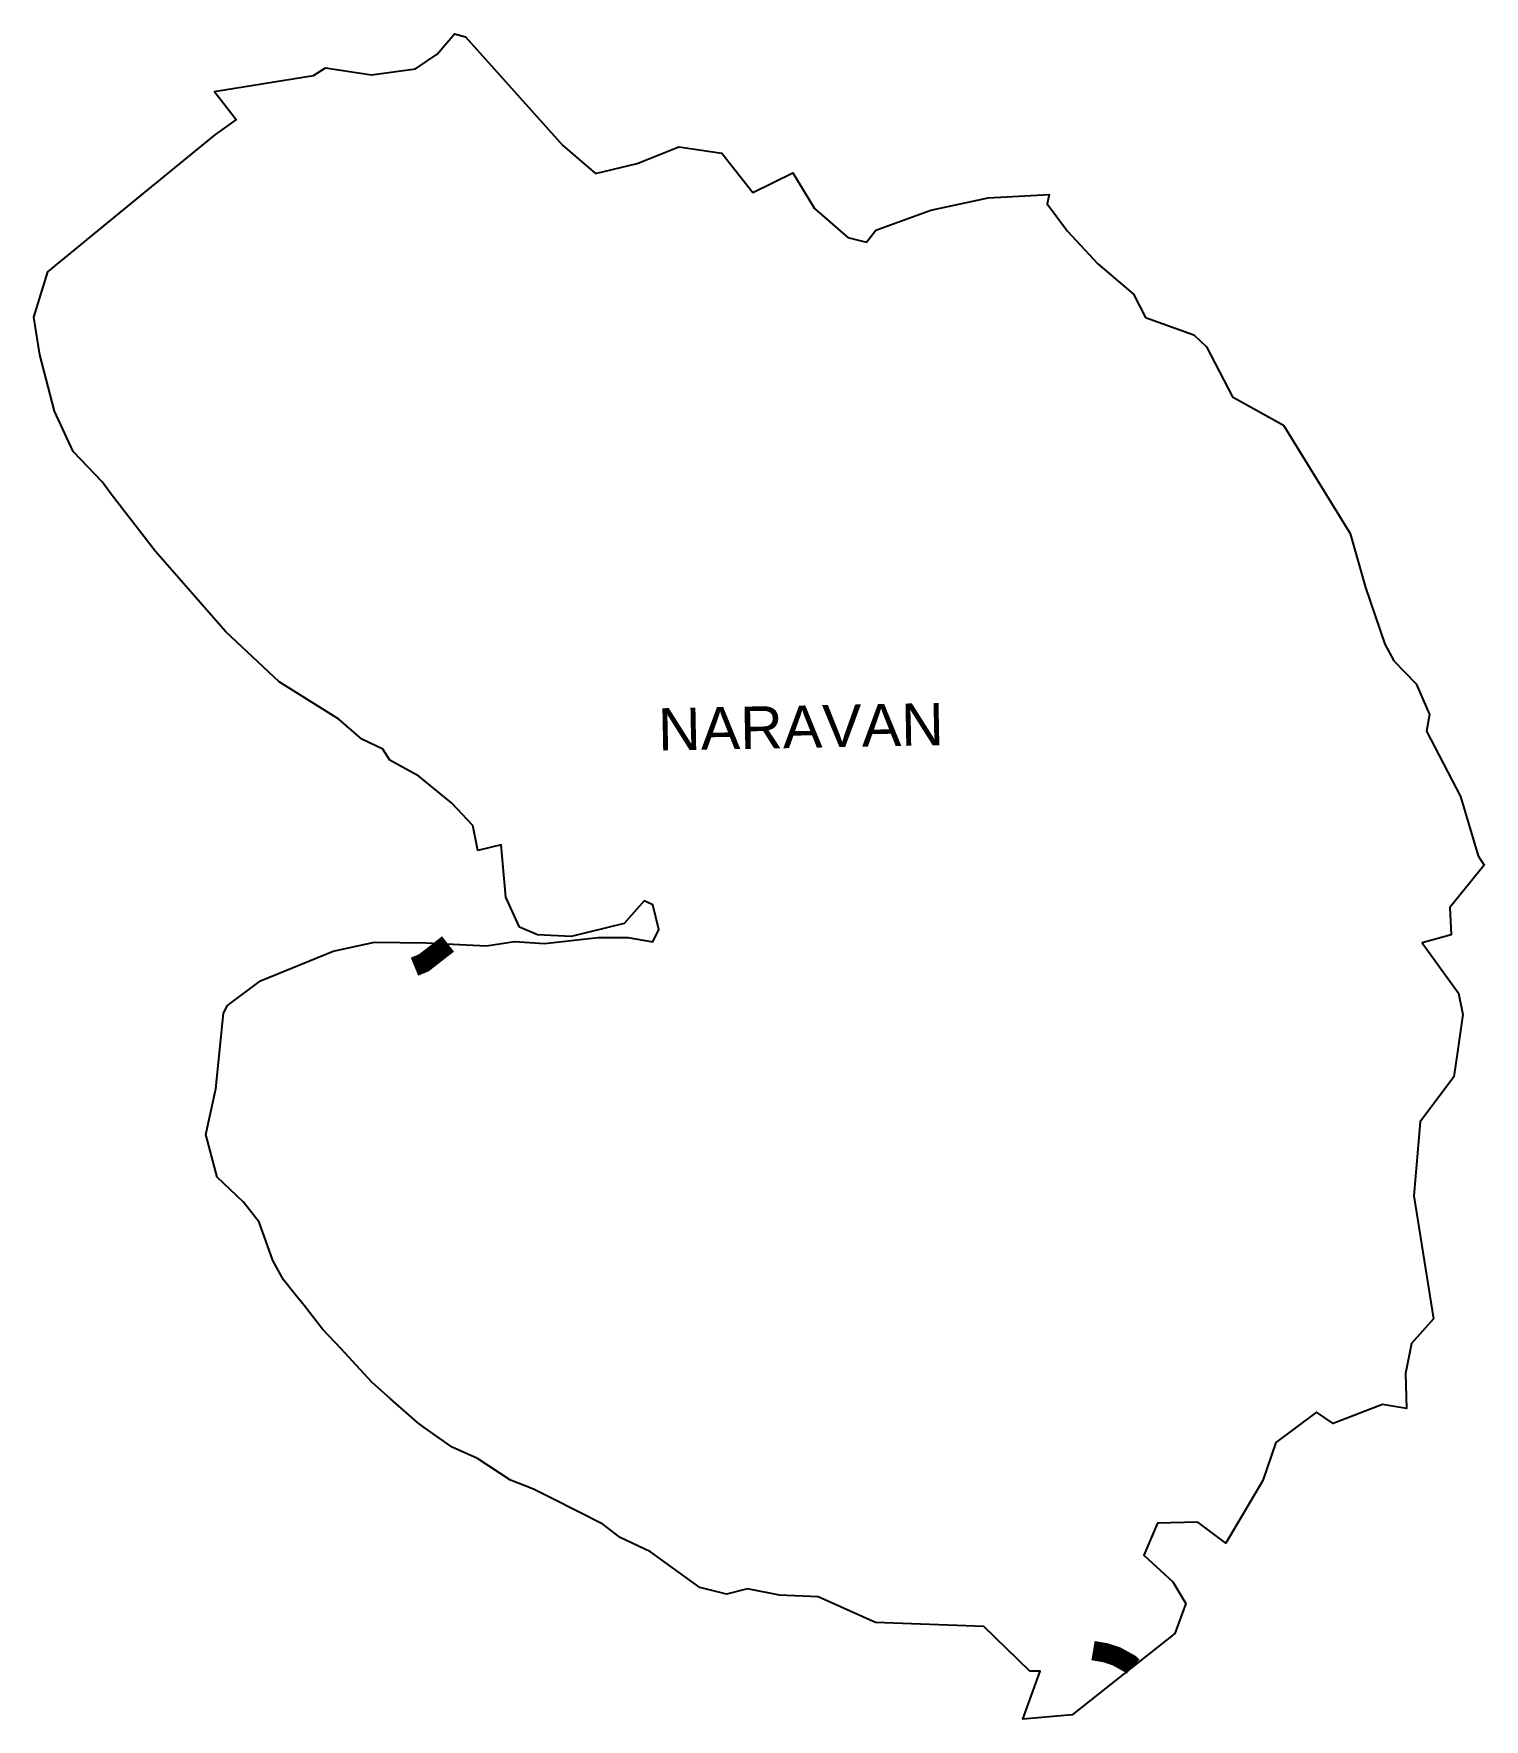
# Model space of a CAD drawing. Header units: metres. Extents: x 310277 to 314003, y 1915374 to 1919706.
import ezdxf

# ---------------------------------------------------------------- set-up
doc = ezdxf.new("R2010")
doc.units = ezdxf.units.M
doc.layers.add('UNPROTECTED DUE TO CREEK', color=150, linetype='Continuous')
doc.layers.add('VILLAGE NAME', color=250, linetype='Continuous')
doc.styles.get("Standard").update_dxf_attribs({"font": 'simplex.shx'})

msp = doc.modelspace()

# ---------------------------------------------------------------- linework, layer by layer
at = {"color": 3, "flags": 128}
msp.add_lwpolyline([(310740, 1919556.8), (310996, 1919598.2), (311026.5, 1919618.2), (311144.7, 1919600), (311257.4, 1919615.5), (311313, 1919653.3), (311358.1, 1919705.5), (311386.2, 1919697.5), (311636.3, 1919417.9), (311719.8, 1919346.1), (311827.3, 1919372), (311934.6, 1919414.4), (312044.6, 1919398.8), (312124, 1919297.6), (312226.8, 1919348.4), (312282.3, 1919256.2), (312368.5, 1919182.2), (312416.1, 1919169.5), (312440.7, 1919200.6), (312581.6, 1919251.8), (312728.6, 1919284), (312885.6, 1919292.3), (312880.4, 1919268.5), (312933.1, 1919198.4), (313010.6, 1919114.2), (313102.1, 1919036.3), (313133, 1918976.3), (313257.4, 1918931.8), (313289.7, 1918900.9), (313357, 1918772.6), (313488, 1918699.6), (313659.1, 1918421.3), (313698, 1918282.7), (313747.8, 1918137), (313771.4, 1918094.2), (313828.5, 1918034.8), (313862.4, 1917956.1), (313855.1, 1917913.6), (313942.5, 1917745.1), (313987.8, 1917592.4), (314003.4, 1917568.7), (313915, 1917459.7), (313918.5, 1917390), (313843.9, 1917368.9), (313936.8, 1917239.9), (313946.6, 1917193.5), (313948.4, 1917185.1), (313934.4, 1917089), (313925.1, 1917024.7), (313839, 1916909), (313822.8, 1916718.9), (313873.3, 1916402.9), (313816.7, 1916339.3), (313801, 1916262.3), (313803.2, 1916172.8), (313741.8, 1916182.8), (313615.5, 1916134), (313572.6, 1916163), (313468, 1916084.9), (313434.3, 1915987.3), (313339.3, 1915826.9), (313267.5, 1915880.1), (313164.2, 1915878.3), (313129.1, 1915795.7), (313203.7, 1915726.9), (313236.9, 1915671.3), (313208.8, 1915594.7), (312944.5, 1915385), (312818.2, 1915373.9), (312862.8, 1915497.9), (312835.8, 1915497.4), (312717.4, 1915612.1), (312439.3, 1915622.6), (312291.8, 1915688.8), (312193.1, 1915693.1), (312110.9, 1915709.1), (312056.6, 1915695.3), (311988, 1915712.2), (311861.7, 1915804.2), (311783.5, 1915841.1), (311739.1, 1915875.3), (311609, 1915941.1), (311560.9, 1915965.5), (311501.9, 1915988), (311416.8, 1916044), (311351.5, 1916073.3), (311279.8, 1916124.1), (311262.5, 1916136.2), (311193.6, 1916197.8), (311145.7, 1916240.5), (311066.6, 1916326), (311018.7, 1916376.6), (310971.3, 1916437.2), (310948.7, 1916465.1), (310918.2, 1916502.8), (310891, 1916552.5), (310856.2, 1916651.2), (310815.4, 1916702.8), (310748.2, 1916766.7), (310718.6, 1916876.9), (310744.8, 1916994.4), (310764.8, 1917188.4), (310774.7, 1917207.9), (310859.8, 1917271.3), (311046.2, 1917348), (311152.1, 1917370.6), (311284.4, 1917369.4), (311440.1, 1917361.2), (311512, 1917372.5), (311588.8, 1917367.8), (311726.8, 1917382.7), (311803.3, 1917383.3), (311867.2, 1917371.6), (311883, 1917403.2), (311867.4, 1917467.2), (311845.1, 1917477.3), (311793.7, 1917418.8), (311657.5, 1917385.8), (311570.9, 1917389.5), (311525.1, 1917409.4), (311489.4, 1917486.4), (311477.7, 1917621.5), (311417.6, 1917606.3), (311404.6, 1917671.1), (311351.2, 1917728.3), (311266.6, 1917797.8), (311191.8, 1917838.6), (311173.7, 1917866.6), (311119.6, 1917892.5), (311060.3, 1917944.3), (310907.6, 1918040.2), (310770.4, 1918168.4), (310589.6, 1918374.5), (310476.2, 1918522.6), (310453, 1918553.6), (310378.2, 1918631.9), (310330.4, 1918735.7), (310292.8, 1918879.9), (310276.8, 1918977.5), (310313.5, 1919093.8), (310550.8, 1919288.8), (310743.4, 1919445.3), (310796.9, 1919484.1), (310740, 1919556.8)], dxfattribs=at)
at = {"layer": 'UNPROTECTED DUE TO CREEK', "const_width": 50, "flags": 128}
for points in [[(311341.3, 1917366.4), (311279.1, 1917317.9), (311255, 1917308)], [(312998.3, 1915550.3), (313029.5, 1915545), (313058.4, 1915535.6), (313092.3, 1915516.9), (313100.8, 1915509)]]:
    msp.add_lwpolyline(points, dxfattribs=at)

# ---------------------------------------------------------------- texts
at = {"layer": 'VILLAGE NAME', "insert": (311879.5, 1917971.9), "char_height": 108.748, "attachment_point": 1, "rotation": 1.1028}
msp.add_mtext_dynamic_manual_height_columns('{\\fArial|b0|i0|c0|p34;NARAVAN}', width=1571.314, gutter_width=543.7, heights=[0], dxfattribs=at)

doc.saveas('drawing.dxf')
